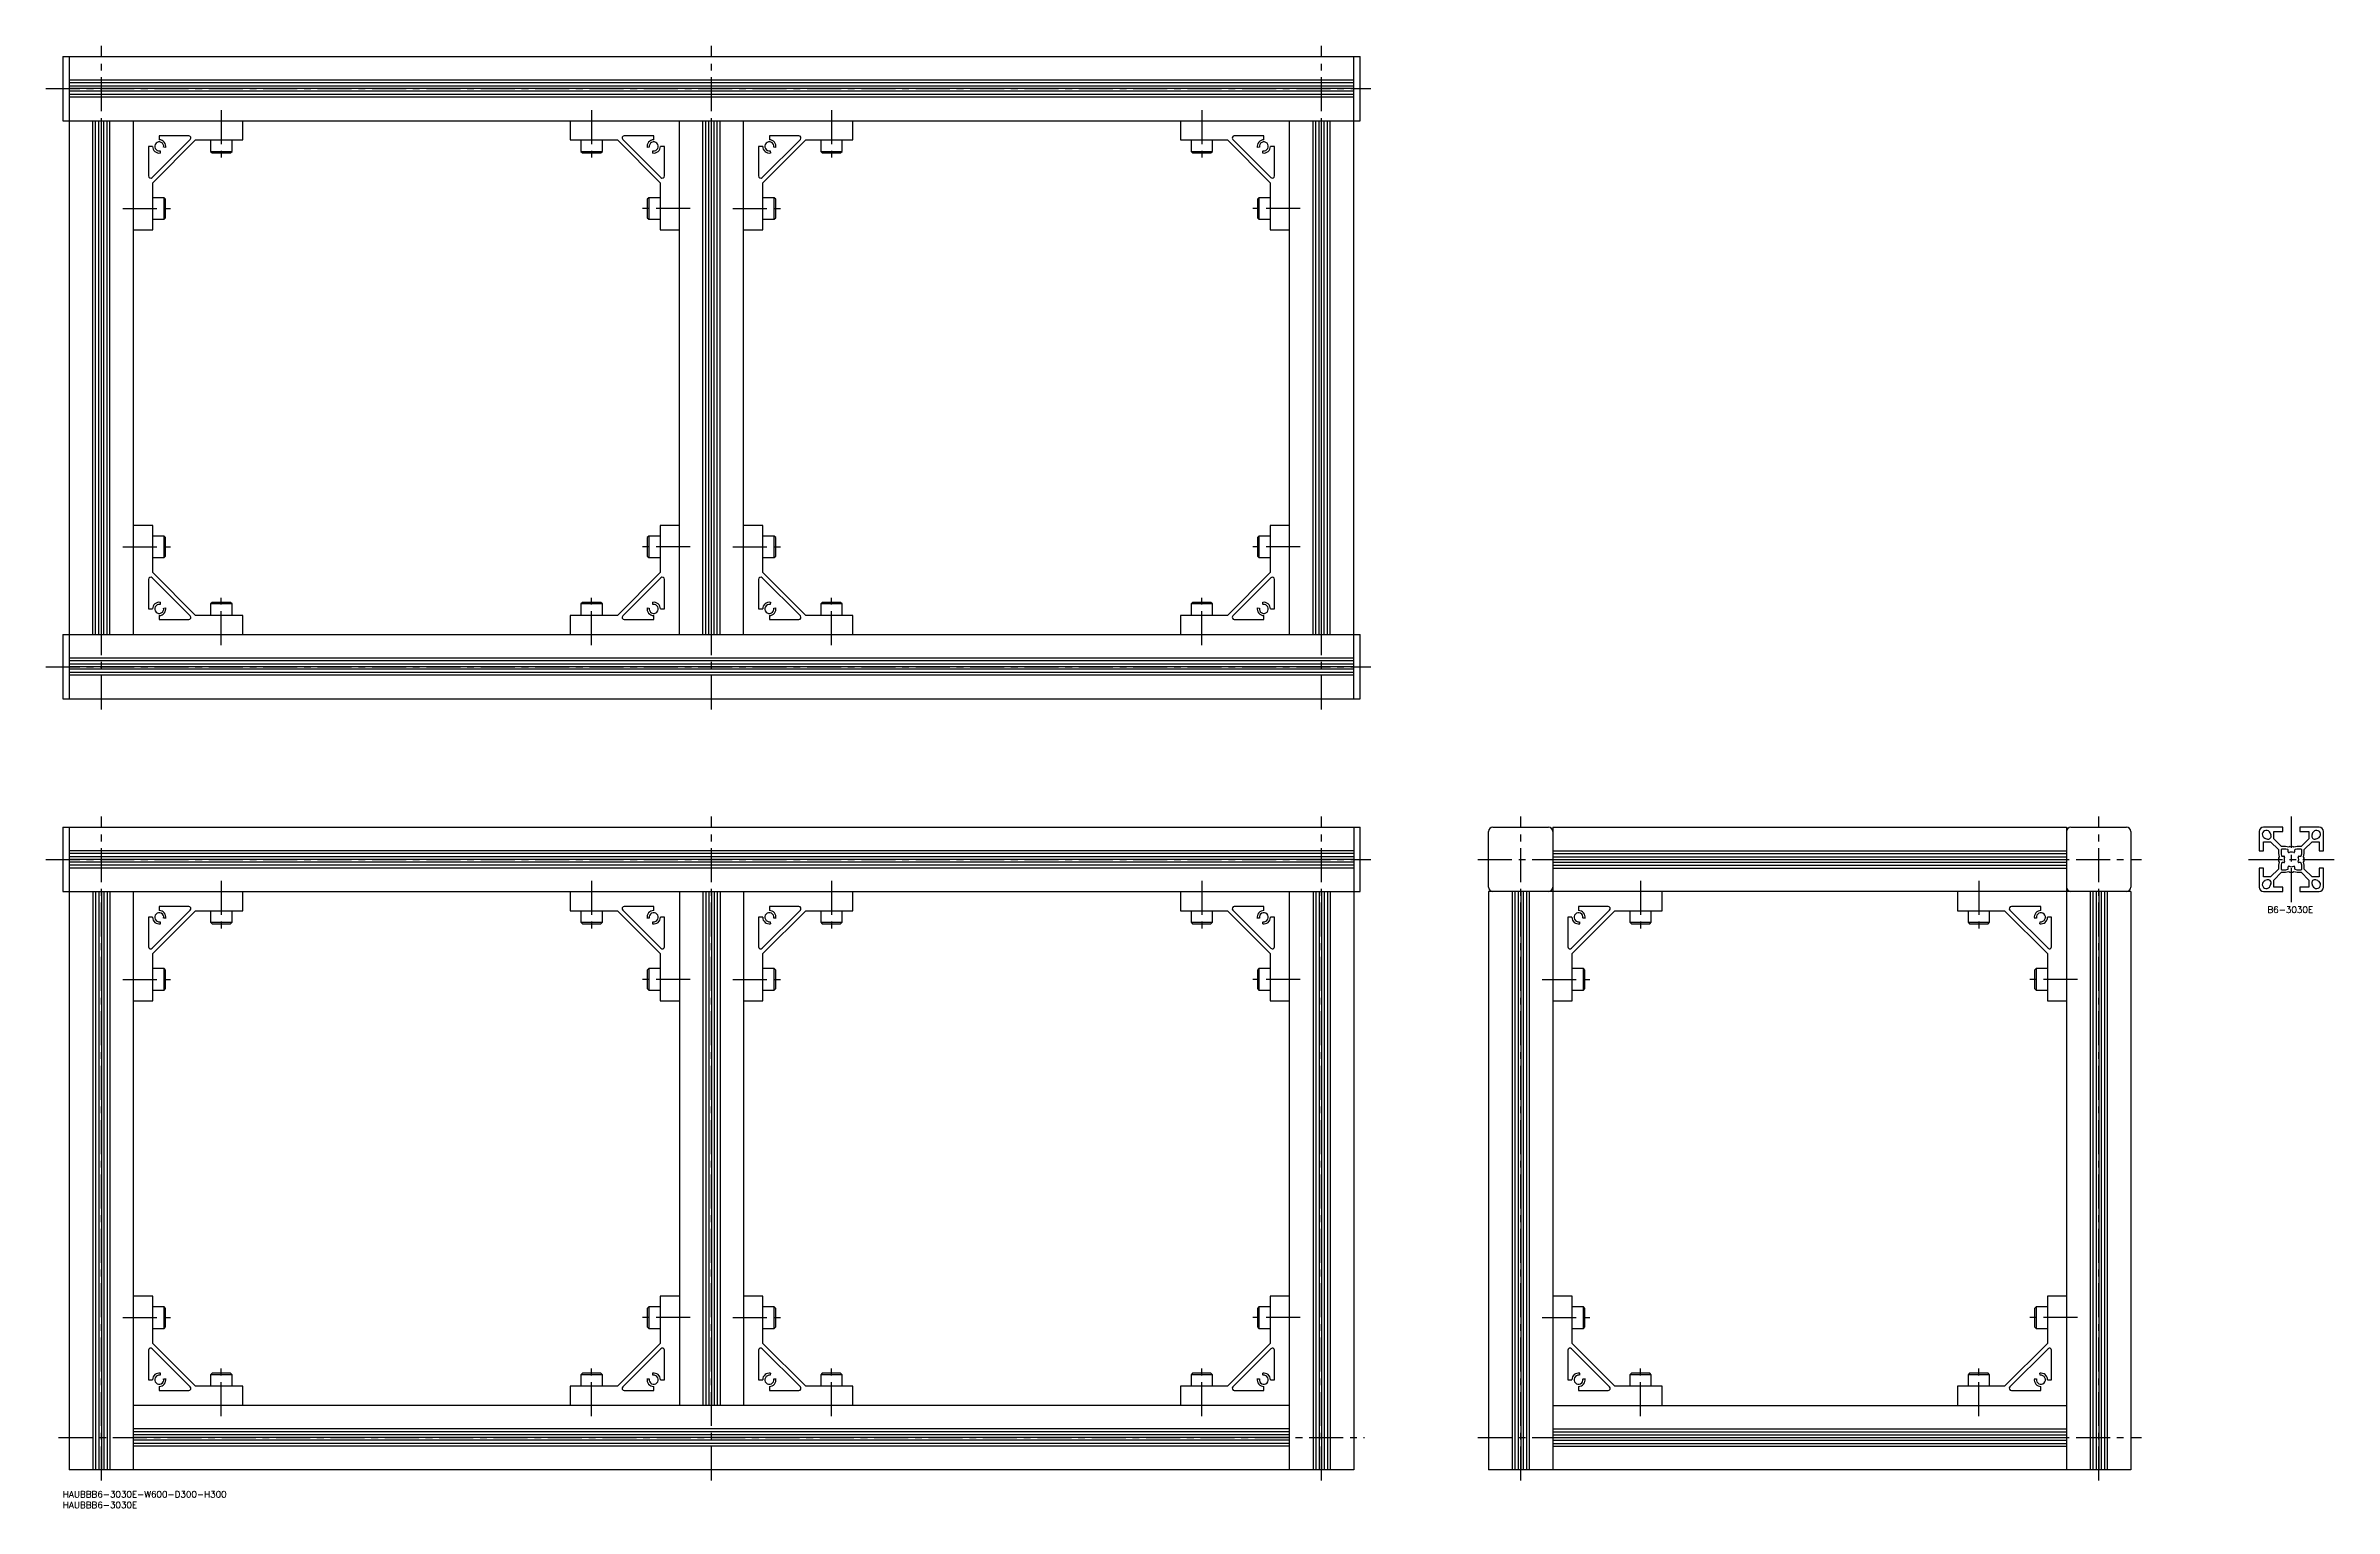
# Model space of a CAD drawing. Extents: x -8 to 1061, y -8 to 675.
import ezdxf

# ---------------------------------------------------------------- set-up
doc = ezdxf.new("R2010")
doc.units = 0
doc.header["$LTSCALE"] = 0.5
doc.linetypes.add('CENTER', pattern=[50.8, 31.75, -6.35, 6.35, -6.35])
for name, color, linetype in [('MSM_CENTER', 1, 'CENTER'), ('MSM_CONTINUOUS', 7, 'CONTINUOUS'), ('MSM_PART_NUMBER', 7, 'CONTINUOUS')]:
    doc.layers.add(name, color=color, linetype=linetype)
doc.styles.get("Standard").update_dxf_attribs({"font": 'txt.shx', "height": 3, "bigfont": 'bigfont.shx'})

# ---------------------------------------------------------------- blocks, each defined once
blk = doc.blocks.new('*U8')
at = {"layer": 'MSM_PART_NUMBER'}
blk.add_text('HAUBBB6-3030E-W600-D300-H300', height=3, dxfattribs=at).set_placement((0, -3))
blk = doc.blocks.new('*U9')
at = {"layer": 'MSM_PART_NUMBER'}
blk.add_text('HAUBBB6-3030E', height=3, dxfattribs=at).set_placement((0, -8))
blk = doc.blocks.new('*U10')
at = {"layer": 'MSM_PART_NUMBER'}
blk.add_text('B6-3030E', height=3, dxfattribs=at).set_placement((1029.8, 270))

msp = doc.modelspace()

# ---------------------------------------------------------------- linework, layer by layer
at = {"layer": 'MSM_CENTER'}
for p, q in [((18, 365), (18, 675)), ((303, 365), (303, 675)), ((588, 365), (588, 675)), ((-8, 655), (611, 655)), ((74, 645), (74, 620)), ((247, 645), (247, 620)), ((359, 645), (359, 620)), ((532, 645), (532, 620)), ((28, 599), (53, 599)), ((293, 599), (268, 599)), ((313, 599), (338, 599)), ((578, 599), (553, 599)), ((28, 441), (53, 441)), ((293, 441), (268, 441)), ((313, 441), (338, 441)), ((578, 441), (553, 441)), ((74, 395), (74, 420)), ((247, 395), (247, 420)), ((359, 395), (359, 420)), ((532, 395), (532, 420)), ((-8, 385), (611, 385)), ((18, 5), (18, 315)), ((303, 5), (303, 315)), ((588, 5), (588, 315)), ((681, 5), (681, 315)), ((951, 5), (951, 315)), ((1041, 275), (1041, 315)), ((-8, 295), (611, 295)), ((661, 295), (971, 295)), ((1021, 295), (1061, 295)), ((74, 285), (74, 260)), ((247, 285), (247, 260)), ((359, 285), (359, 260)), ((532, 285), (532, 260)), ((737, 285), (737, 260)), ((895, 285), (895, 260)), ((28, 239), (53, 239)), ((293, 239), (268, 239)), ((313, 239), (338, 239)), ((578, 239), (553, 239)), ((691, 239), (716, 239)), ((941, 239), (916, 239)), ((28, 81), (53, 81)), ((293, 81), (268, 81)), ((313, 81), (338, 81)), ((578, 81), (553, 81)), ((691, 81), (716, 81)), ((941, 81), (916, 81)), ((74, 35), (74, 60)), ((247, 35), (247, 60)), ((359, 35), (359, 60)), ((532, 35), (532, 60)), ((737, 35), (737, 60)), ((895, 35), (895, 60)), ((-2, 25), (608, 25)), ((661, 25), (971, 25))]:
    msp.add_line(p, q, dxfattribs=at)
at = {"layer": 'MSM_CONTINUOUS'}
for p, q in [((0, 670), (606, 670)), ((0, 670), (0, 640)), ((3, 670), (3, 370)), ((603, 370), (603, 670)), ((606, 640), (606, 670)), ((603, 659), (3, 659)), ((603, 657.7), (3, 657.7)), ((603, 656.2), (3, 656.2)), ((603, 655), (3, 655)), ((603, 653.8), (3, 653.8)), ((603, 652.3), (3, 652.3)), ((603, 651), (3, 651)), ((0, 640), (606, 640)), ((14, 400), (14, 640)), ((15.3, 400), (15.3, 640)), ((16.8, 400), (16.8, 640)), ((18, 400), (18, 640)), ((19.2, 400), (19.2, 640)), ((20.7, 400), (20.7, 640)), ((22, 400), (22, 640)), ((33, 400), (33, 640)), ((41.7, 613.5), (59.5, 631.3)), ((42, 611), (62, 631)), ((45, 633), (45, 631.1)), ((58.8, 633), (45, 633)), ((62, 631), (84, 631)), ((69, 631), (69, 625.7)), ((79, 625.7), (79, 631)), ((84, 631), (84, 640)), ((237, 640), (237, 631)), ((237, 631), (259, 631)), ((242, 631), (242, 625.7)), ((252, 625.7), (252, 631)), ((259, 631), (279, 611)), ((261.5, 631.3), (279.3, 613.5)), ((276, 633), (262.2, 633)), ((276, 631.1), (276, 633)), ((288, 400), (288, 640)), ((299, 400), (299, 640)), ((300.3, 400), (300.3, 640)), ((301.8, 400), (301.8, 640)), ((303, 400), (303, 640)), ((304.2, 400), (304.2, 640)), ((305.7, 400), (305.7, 640)), ((307, 400), (307, 640)), ((318, 400), (318, 640)), ((326.7, 613.5), (344.5, 631.3)), ((327, 611), (347, 631)), ((330, 633), (330, 631.1)), ((343.8, 633), (330, 633)), ((347, 631), (369, 631)), ((354, 631), (354, 625.7)), ((364, 625.7), (364, 631)), ((369, 631), (369, 640)), ((522, 640), (522, 631)), ((522, 631), (544, 631)), ((527, 631), (527, 625.7)), ((537, 625.7), (537, 631)), ((544, 631), (564, 611)), ((546.5, 631.3), (564.3, 613.5)), ((561, 633), (547.2, 633)), ((561, 631.1), (561, 633)), ((573, 400), (573, 640)), ((584, 400), (584, 640)), ((585.3, 400), (585.3, 640)), ((586.8, 400), (586.8, 640)), ((588, 400), (588, 640)), ((589.2, 400), (589.2, 640)), ((590.7, 400), (590.7, 640)), ((592, 400), (592, 640)), ((40, 628), (40, 614.2)), ((41.9, 628), (40, 628)), ((45.4, 625.9), (45.5, 624.9)), ((48.1, 627.5), (47.1, 627.6)), ((69, 625.7), (69.7, 625)), ((69, 625.7), (79, 625.7)), ((69.7, 625), (78.3, 625)), ((78.3, 625), (79, 625.7)), ((242, 625.7), (242.7, 625)), ((242, 625.7), (252, 625.7)), ((242.7, 625), (251.3, 625)), ((251.3, 625), (252, 625.7)), ((273.9, 627.6), (272.9, 627.5)), ((275.5, 624.9), (275.6, 625.9)), ((281, 628), (279.1, 628)), ((281, 614.2), (281, 628)), ((325, 628), (325, 614.2)), ((326.9, 628), (325, 628)), ((330.4, 625.9), (330.5, 624.9)), ((333.1, 627.5), (332.1, 627.6)), ((354, 625.7), (354.7, 625)), ((354, 625.7), (364, 625.7)), ((354.7, 625), (363.3, 625)), ((363.3, 625), (364, 625.7)), ((527, 625.7), (527.7, 625)), ((527, 625.7), (537, 625.7)), ((527.7, 625), (536.3, 625)), ((536.3, 625), (537, 625.7)), ((558.9, 627.6), (557.9, 627.5)), ((560.5, 624.9), (560.6, 625.9)), ((566, 628), (564.1, 628)), ((566, 614.2), (566, 628)), ((42, 589), (42, 611)), ((279, 611), (279, 589)), ((327, 589), (327, 611)), ((564, 611), (564, 589)), ((47.3, 604), (42, 604)), ((48, 603.3), (47.3, 604)), ((47.3, 594), (47.3, 604)), ((48, 594.7), (48, 603.3)), ((273.7, 604), (273, 603.3)), ((273, 603.3), (273, 594.7)), ((279, 604), (273.7, 604)), ((273.7, 604), (273.7, 594)), ((332.3, 604), (327, 604)), ((333, 603.3), (332.3, 604)), ((332.3, 594), (332.3, 604)), ((333, 594.7), (333, 603.3)), ((558.7, 604), (558, 603.3)), ((558, 603.3), (558, 594.7)), ((564, 604), (558.7, 604)), ((558.7, 604), (558.7, 594)), ((33, 589), (42, 589)), ((42, 594), (47.3, 594)), ((47.3, 594), (48, 594.7)), ((273, 594.7), (273.7, 594)), ((273.7, 594), (279, 594)), ((279, 589), (288, 589)), ((318, 589), (327, 589)), ((327, 594), (332.3, 594)), ((332.3, 594), (333, 594.7)), ((558, 594.7), (558.7, 594)), ((558.7, 594), (564, 594)), ((564, 589), (573, 589)), ((42, 451), (33, 451)), ((42, 429), (42, 451)), ((279, 451), (279, 429)), ((288, 451), (279, 451)), ((327, 451), (318, 451)), ((327, 429), (327, 451)), ((564, 451), (564, 429)), ((573, 451), (564, 451)), ((47.3, 446), (42, 446)), ((48, 445.3), (47.3, 446)), ((47.3, 436), (47.3, 446)), ((48, 436.7), (48, 445.3)), ((273.7, 446), (273, 445.3)), ((273, 445.3), (273, 436.7)), ((279, 446), (273.7, 446)), ((273.7, 446), (273.7, 436)), ((332.3, 446), (327, 446)), ((333, 445.3), (332.3, 446)), ((332.3, 436), (332.3, 446)), ((333, 436.7), (333, 445.3)), ((558.7, 446), (558, 445.3)), ((558, 445.3), (558, 436.7)), ((564, 446), (558.7, 446)), ((558.7, 446), (558.7, 436)), ((42, 436), (47.3, 436)), ((62, 409), (42, 429)), ((47.3, 436), (48, 436.7)), ((279, 429), (259, 409)), ((273, 436.7), (273.7, 436)), ((273.7, 436), (279, 436)), ((327, 436), (332.3, 436)), ((347, 409), (327, 429)), ((332.3, 436), (333, 436.7)), ((564, 429), (544, 409)), ((558, 436.7), (558.7, 436)), ((558.7, 436), (564, 436)), ((40, 425.8), (40, 412)), ((59.5, 408.7), (41.7, 426.5)), ((279.3, 426.5), (261.5, 408.7)), ((281, 412), (281, 425.8)), ((325, 425.8), (325, 412)), ((344.5, 408.7), (326.7, 426.5)), ((564.3, 426.5), (546.5, 408.7)), ((566, 412), (566, 425.8)), ((40, 412), (41.9, 412)), ((45, 408.9), (45, 407)), ((45, 407), (58.8, 407)), ((45.5, 415.1), (45.4, 414.1)), ((47.1, 412.4), (48.1, 412.5)), ((84, 409), (62, 409)), ((69.7, 415), (69, 414.3)), ((69, 414.3), (69, 409)), ((79, 414.3), (69, 414.3)), ((78.3, 415), (69.7, 415)), ((79, 414.3), (78.3, 415)), ((79, 409), (79, 414.3)), ((84, 400), (84, 409)), ((237, 409), (237, 400)), ((259, 409), (237, 409)), ((242.7, 415), (242, 414.3)), ((242, 414.3), (242, 409)), ((252, 414.3), (242, 414.3)), ((251.3, 415), (242.7, 415)), ((252, 414.3), (251.3, 415)), ((252, 409), (252, 414.3)), ((262.2, 407), (276, 407)), ((272.9, 412.5), (273.9, 412.4)), ((275.6, 414.1), (275.5, 415.1)), ((276, 407), (276, 408.9)), ((279.1, 412), (281, 412)), ((325, 412), (326.9, 412)), ((330, 408.9), (330, 407)), ((330, 407), (343.8, 407)), ((330.5, 415.1), (330.4, 414.1)), ((332.1, 412.4), (333.1, 412.5)), ((369, 409), (347, 409)), ((354.7, 415), (354, 414.3)), ((354, 414.3), (354, 409)), ((364, 414.3), (354, 414.3)), ((363.3, 415), (354.7, 415)), ((364, 414.3), (363.3, 415)), ((364, 409), (364, 414.3)), ((369, 400), (369, 409)), ((522, 409), (522, 400)), ((544, 409), (522, 409)), ((527.7, 415), (527, 414.3)), ((527, 414.3), (527, 409)), ((537, 414.3), (527, 414.3)), ((536.3, 415), (527.7, 415)), ((537, 414.3), (536.3, 415)), ((537, 409), (537, 414.3)), ((547.2, 407), (561, 407)), ((557.9, 412.5), (558.9, 412.4)), ((560.6, 414.1), (560.5, 415.1)), ((561, 407), (561, 408.9)), ((564.1, 412), (566, 412)), ((0, 400), (606, 400)), ((0, 400), (0, 370)), ((606, 370), (606, 400)), ((603, 389), (3, 389)), ((603, 387.7), (3, 387.7)), ((603, 386.2), (3, 386.2)), ((603, 385), (3, 385)), ((603, 383.8), (3, 383.8)), ((603, 382.3), (3, 382.3)), ((603, 381), (3, 381)), ((0, 370), (606, 370)), ((0, 310), (606, 310)), ((0, 310), (0, 280)), ((3, 310), (3, 10)), ((603, 310), (603, 10)), ((606, 280), (606, 310)), ((666, 282), (666, 308)), ((668, 310), (694, 310)), ((696, 310), (696, 10)), ((696, 310), (936, 310)), ((936, 310), (936, 10)), ((938, 310), (964, 310)), ((966, 308), (966, 282)), ((1026, 308), (1026, 299)), ((1037, 310), (1028, 310)), ((1028, 299), (1028, 303.2)), ((1028, 303.2), (1031.3, 303.2)), ((1028.6, 304.9), (1029.7, 304.5)), ((1031.5, 306.3), (1031.1, 307.4)), ((1031.3, 303.2), (1035, 299.6)), ((1032.8, 304.7), (1032.8, 308)), ((1032.8, 308), (1037, 308)), ((1036.4, 301), (1032.8, 304.7)), ((1035, 299.6), (1035, 297.7)), ((1036.2, 299.5), (1036.2, 297.6)), ((1038.3, 301), (1036.4, 301)), ((1038.4, 299.8), (1036.5, 299.8)), ((1037, 308), (1037, 310)), ((1039.8, 300.7), (1038.3, 301)), ((1039.3, 299.6), (1038.4, 299.8)), ((1039.5, 298.5), (1039.5, 299.3)), ((1040.2, 301), (1039.8, 300.7)), ((1041, 300.7), (1040.5, 301)), ((1041.5, 301), (1041, 300.7)), ((1042.2, 300.7), (1041.8, 301)), ((1043.7, 301), (1042.2, 300.7)), ((1042.5, 299.3), (1042.5, 298.5)), ((1043.6, 299.8), (1042.7, 299.6)), ((1045.5, 299.8), (1043.6, 299.8)), ((1045.6, 301), (1043.7, 301)), ((1054, 310), (1045, 310)), ((1045, 310), (1045, 308)), ((1045, 308), (1049.2, 308)), ((1049.2, 304.7), (1045.6, 301)), ((1045.8, 297.6), (1045.8, 299.5)), ((1047, 299.6), (1050.7, 303.2)), ((1047, 297.7), (1047, 299.6)), ((1049.2, 308), (1049.2, 304.7)), ((1050.9, 307.4), (1050.5, 306.3)), ((1050.7, 303.2), (1054, 303.2)), ((1052.3, 304.5), (1053.4, 304.9)), ((1054, 303.2), (1054, 299)), ((1056, 299), (1056, 308)), ((603, 299), (3, 299)), ((603, 297.7), (3, 297.7)), ((603, 296.2), (3, 296.2)), ((603, 295), (3, 295)), ((603, 293.8), (3, 293.8)), ((603, 292.3), (3, 292.3)), ((603, 291), (3, 291)), ((696, 299), (936, 299)), ((696, 297.7), (936, 297.7)), ((696, 296.2), (936, 296.2)), ((696, 295), (936, 295)), ((696, 293.8), (936, 293.8)), ((696, 292.3), (936, 292.3)), ((696, 291), (936, 291)), ((1026, 299), (1028, 299)), ((1026, 291), (1026, 282)), ((1028, 291), (1026, 291)), ((1028, 286.8), (1028, 291)), ((1035, 290.4), (1031.3, 286.8)), ((1032.8, 285.3), (1036.4, 289)), ((1035, 297.7), (1035.3, 296.2)), ((1035.3, 296.2), (1035, 295.8)), ((1035, 295.4), (1035.3, 295)), ((1035.3, 295), (1035, 294.6)), ((1035, 294.2), (1035.3, 293.8)), ((1035.3, 293.8), (1035, 292.3)), ((1035, 292.3), (1035, 290.4)), ((1036.2, 297.6), (1036.4, 296.7)), ((1036.4, 293.3), (1036.2, 292.4)), ((1036.2, 292.4), (1036.2, 290.5)), ((1036.4, 289), (1038.3, 289)), ((1036.5, 290.2), (1038.4, 290.2)), ((1036.7, 296.5), (1037.5, 296.5)), ((1037.5, 293.5), (1036.7, 293.5)), ((1038.3, 289), (1039.8, 289.3)), ((1038.4, 290.2), (1039.3, 290.4)), ((1039.5, 290.7), (1039.5, 291.5)), ((1039.8, 289.3), (1040.2, 289)), ((1040.5, 289), (1041, 289.3)), ((1041, 289.3), (1041.5, 289)), ((1041.8, 289), (1042.2, 289.3)), ((1042.2, 289.3), (1043.7, 289)), ((1042.5, 291.5), (1042.5, 290.7)), ((1042.7, 290.4), (1043.6, 290.2)), ((1043.6, 290.2), (1045.5, 290.2)), ((1043.7, 289), (1045.6, 289)), ((1044.5, 296.5), (1045.3, 296.5)), ((1045.3, 293.5), (1044.5, 293.5)), ((1045.6, 296.7), (1045.8, 297.6)), ((1045.8, 292.4), (1045.6, 293.3)), ((1045.6, 289), (1049.2, 285.3)), ((1045.8, 290.5), (1045.8, 292.4)), ((1046.7, 296.2), (1047, 297.7)), ((1047, 295.8), (1046.7, 296.2)), ((1046.7, 295), (1047, 295.4)), ((1047, 294.6), (1046.7, 295)), ((1046.7, 293.8), (1047, 294.2)), ((1047, 292.3), (1046.7, 293.8)), ((1047, 290.4), (1047, 292.3)), ((1050.7, 286.8), (1047, 290.4)), ((1054, 299), (1056, 299)), ((1054, 291), (1054, 286.8)), ((1056, 291), (1054, 291)), ((1056, 282), (1056, 291)), ((0, 280), (606, 280)), ((14, 280), (14, 10)), ((15.3, 280), (15.3, 10)), ((16.8, 280), (16.8, 10)), ((18, 280), (18, 10)), ((19.2, 280), (19.2, 10)), ((20.7, 280), (20.7, 10)), ((22, 280), (22, 10)), ((33, 10), (33, 280)), ((84, 271), (84, 280)), ((237, 280), (237, 271)), ((288, 280), (288, 40)), ((299, 280), (299, 40)), ((300.3, 280), (300.3, 40)), ((301.8, 280), (301.8, 40)), ((303, 280), (303, 40)), ((304.2, 280), (304.2, 40)), ((305.7, 280), (305.7, 40)), ((307, 280), (307, 40)), ((318, 280), (318, 40)), ((369, 271), (369, 280)), ((522, 280), (522, 271)), ((573, 10), (573, 280)), ((584, 280), (584, 10)), ((585.3, 280), (585.3, 10)), ((586.8, 280), (586.8, 10)), ((588, 280), (588, 10)), ((589.2, 280), (589.2, 10)), ((590.7, 280), (590.7, 10)), ((592, 280), (592, 10)), ((966, 280), (666, 280)), ((666, 280), (666, 10)), ((677, 280), (677, 10)), ((678.3, 280), (678.3, 10)), ((679.8, 280), (679.8, 10)), ((681, 280), (681, 10)), ((682.2, 280), (682.2, 10)), ((683.7, 280), (683.7, 10)), ((685, 280), (685, 10)), ((747, 271), (747, 280)), ((885, 280), (885, 271)), ((947, 280), (947, 10)), ((948.3, 280), (948.3, 10)), ((949.8, 280), (949.8, 10)), ((951, 280), (951, 10)), ((952.2, 280), (952.2, 10)), ((953.7, 280), (953.7, 10)), ((955, 280), (955, 10)), ((966, 280), (966, 10)), ((1031.3, 286.8), (1028, 286.8)), ((1028, 280), (1037, 280)), ((1029.7, 285.5), (1028.6, 285.1)), ((1031.1, 282.6), (1031.5, 283.7)), ((1032.8, 282), (1032.8, 285.3)), ((1037, 282), (1032.8, 282)), ((1037, 280), (1037, 282)), ((1049.2, 282), (1045, 282)), ((1045, 282), (1045, 280)), ((1045, 280), (1054, 280)), ((1049.2, 285.3), (1049.2, 282)), ((1050.5, 283.7), (1050.9, 282.6)), ((1054, 286.8), (1050.7, 286.8)), ((1053.4, 285.1), (1052.3, 285.5)), ((40, 268), (40, 254.2)), ((41.9, 268), (40, 268)), ((41.7, 253.5), (59.5, 271.3)), ((42, 251), (62, 271)), ((45, 273), (45, 271.1)), ((58.8, 273), (45, 273)), ((48.1, 267.5), (47.1, 267.6)), ((62, 271), (84, 271)), ((69, 271), (69, 265.7)), ((79, 265.7), (79, 271)), ((237, 271), (259, 271)), ((242, 271), (242, 265.7)), ((252, 265.7), (252, 271)), ((259, 271), (279, 251)), ((261.5, 271.3), (279.3, 253.5)), ((276, 273), (262.2, 273)), ((273.9, 267.6), (272.9, 267.5)), ((276, 271.1), (276, 273)), ((281, 268), (279.1, 268)), ((281, 254.2), (281, 268)), ((325, 268), (325, 254.2)), ((326.9, 268), (325, 268)), ((326.7, 253.5), (344.5, 271.3)), ((327, 251), (347, 271)), ((330, 273), (330, 271.1)), ((343.8, 273), (330, 273)), ((333.1, 267.5), (332.1, 267.6)), ((347, 271), (369, 271)), ((354, 271), (354, 265.7)), ((364, 265.7), (364, 271)), ((522, 271), (544, 271)), ((527, 271), (527, 265.7)), ((537, 265.7), (537, 271)), ((544, 271), (564, 251)), ((546.5, 271.3), (564.3, 253.5)), ((561, 273), (547.2, 273)), ((558.9, 267.6), (557.9, 267.5)), ((561, 271.1), (561, 273)), ((566, 268), (564.1, 268)), ((566, 254.2), (566, 268)), ((703, 268), (703, 254.2)), ((704.9, 268), (703, 268)), ((704.7, 253.5), (722.5, 271.3)), ((705, 251), (725, 271)), ((708, 273), (708, 271.1)), ((721.8, 273), (708, 273)), ((711.1, 267.5), (710.1, 267.6)), ((725, 271), (747, 271)), ((732, 271), (732, 265.7)), ((742, 265.7), (742, 271)), ((885, 271), (907, 271)), ((890, 271), (890, 265.7)), ((900, 265.7), (900, 271)), ((907, 271), (927, 251)), ((909.5, 271.3), (927.3, 253.5)), ((924, 273), (910.2, 273)), ((921.9, 267.6), (920.9, 267.5)), ((924, 271.1), (924, 273)), ((929, 268), (927.1, 268)), ((929, 254.2), (929, 268)), ((45.4, 265.9), (45.5, 264.9)), ((69, 265.7), (69.7, 265)), ((69, 265.7), (79, 265.7)), ((69.7, 265), (78.3, 265)), ((78.3, 265), (79, 265.7)), ((242, 265.7), (242.7, 265)), ((242, 265.7), (252, 265.7)), ((242.7, 265), (251.3, 265)), ((251.3, 265), (252, 265.7)), ((275.5, 264.9), (275.6, 265.9)), ((330.4, 265.9), (330.5, 264.9)), ((354, 265.7), (354.7, 265)), ((354, 265.7), (364, 265.7)), ((354.7, 265), (363.3, 265)), ((363.3, 265), (364, 265.7)), ((527, 265.7), (527.7, 265)), ((527, 265.7), (537, 265.7)), ((527.7, 265), (536.3, 265)), ((536.3, 265), (537, 265.7)), ((560.5, 264.9), (560.6, 265.9)), ((708.4, 265.9), (708.5, 264.9)), ((732, 265.7), (732.7, 265)), ((732, 265.7), (742, 265.7)), ((732.7, 265), (741.3, 265)), ((741.3, 265), (742, 265.7)), ((890, 265.7), (890.7, 265)), ((890, 265.7), (900, 265.7)), ((890.7, 265), (899.3, 265)), ((899.3, 265), (900, 265.7)), ((923.5, 264.9), (923.6, 265.9)), ((42, 229), (42, 251)), ((279, 251), (279, 229)), ((327, 229), (327, 251)), ((564, 251), (564, 229)), ((705, 229), (705, 251)), ((927, 251), (927, 229)), ((47.3, 244), (42, 244)), ((48, 243.3), (47.3, 244)), ((47.3, 234), (47.3, 244)), ((48, 234.7), (48, 243.3)), ((273.7, 244), (273, 243.3)), ((273, 243.3), (273, 234.7)), ((279, 244), (273.7, 244)), ((273.7, 244), (273.7, 234)), ((332.3, 244), (327, 244)), ((333, 243.3), (332.3, 244)), ((332.3, 234), (332.3, 244)), ((333, 234.7), (333, 243.3)), ((558.7, 244), (558, 243.3)), ((558, 243.3), (558, 234.7)), ((564, 244), (558.7, 244)), ((558.7, 244), (558.7, 234)), ((710.3, 244), (705, 244)), ((711, 243.3), (710.3, 244)), ((710.3, 234), (710.3, 244)), ((711, 234.7), (711, 243.3)), ((921.7, 244), (921, 243.3)), ((921, 243.3), (921, 234.7)), ((927, 244), (921.7, 244)), ((921.7, 244), (921.7, 234)), ((33, 229), (42, 229)), ((42, 234), (47.3, 234)), ((47.3, 234), (48, 234.7)), ((273, 234.7), (273.7, 234)), ((273.7, 234), (279, 234)), ((279, 229), (288, 229)), ((318, 229), (327, 229)), ((327, 234), (332.3, 234)), ((332.3, 234), (333, 234.7)), ((558, 234.7), (558.7, 234)), ((558.7, 234), (564, 234)), ((564, 229), (573, 229)), ((696, 229), (705, 229)), ((705, 234), (710.3, 234)), ((710.3, 234), (711, 234.7)), ((921, 234.7), (921.7, 234)), ((921.7, 234), (927, 234)), ((927, 229), (936, 229)), ((42, 91), (33, 91)), ((42, 69), (42, 91)), ((47.3, 86), (42, 86)), ((48, 85.3), (47.3, 86)), ((47.3, 76), (47.3, 86)), ((273.7, 86), (273, 85.3)), ((279, 86), (273.7, 86)), ((273.7, 86), (273.7, 76)), ((279, 91), (279, 69)), ((288, 91), (279, 91)), ((327, 91), (318, 91)), ((327, 69), (327, 91)), ((332.3, 86), (327, 86)), ((333, 85.3), (332.3, 86)), ((332.3, 76), (332.3, 86)), ((558.7, 86), (558, 85.3)), ((564, 86), (558.7, 86)), ((558.7, 86), (558.7, 76)), ((564, 91), (564, 69)), ((573, 91), (564, 91)), ((705, 91), (696, 91)), ((705, 69), (705, 91)), ((710.3, 86), (705, 86)), ((711, 85.3), (710.3, 86)), ((710.3, 76), (710.3, 86)), ((921.7, 86), (921, 85.3)), ((927, 86), (921.7, 86)), ((921.7, 86), (921.7, 76)), ((927, 91), (927, 69)), ((936, 91), (927, 91)), ((42, 76), (47.3, 76)), ((47.3, 76), (48, 76.7)), ((48, 76.7), (48, 85.3)), ((273, 85.3), (273, 76.7)), ((273, 76.7), (273.7, 76)), ((273.7, 76), (279, 76)), ((327, 76), (332.3, 76)), ((332.3, 76), (333, 76.7)), ((333, 76.7), (333, 85.3)), ((558, 85.3), (558, 76.7)), ((558, 76.7), (558.7, 76)), ((558.7, 76), (564, 76)), ((705, 76), (710.3, 76)), ((710.3, 76), (711, 76.7)), ((711, 76.7), (711, 85.3)), ((921, 85.3), (921, 76.7)), ((921, 76.7), (921.7, 76)), ((921.7, 76), (927, 76)), ((40, 65.8), (40, 52)), ((59.5, 48.7), (41.7, 66.5)), ((62, 49), (42, 69)), ((279, 69), (259, 49)), ((279.3, 66.5), (261.5, 48.7)), ((281, 52), (281, 65.8)), ((325, 65.8), (325, 52)), ((344.5, 48.7), (326.7, 66.5)), ((347, 49), (327, 69)), ((564, 69), (544, 49)), ((564.3, 66.5), (546.5, 48.7)), ((566, 52), (566, 65.8)), ((703, 65.8), (703, 52)), ((722.5, 48.7), (704.7, 66.5)), ((725, 49), (705, 69)), ((927, 69), (907, 49)), ((927.3, 66.5), (909.5, 48.7)), ((929, 52), (929, 65.8)), ((45.5, 55.1), (45.4, 54.1)), ((69.7, 55), (69, 54.3)), ((69, 54.3), (69, 49)), ((79, 54.3), (69, 54.3)), ((78.3, 55), (69.7, 55)), ((79, 54.3), (78.3, 55)), ((79, 49), (79, 54.3)), ((242.7, 55), (242, 54.3)), ((242, 54.3), (242, 49)), ((252, 54.3), (242, 54.3)), ((251.3, 55), (242.7, 55)), ((252, 54.3), (251.3, 55)), ((252, 49), (252, 54.3)), ((275.6, 54.1), (275.5, 55.1)), ((330.5, 55.1), (330.4, 54.1)), ((354.7, 55), (354, 54.3)), ((354, 54.3), (354, 49)), ((364, 54.3), (354, 54.3)), ((363.3, 55), (354.7, 55)), ((364, 54.3), (363.3, 55)), ((364, 49), (364, 54.3)), ((527.7, 55), (527, 54.3)), ((527, 54.3), (527, 49)), ((537, 54.3), (527, 54.3)), ((536.3, 55), (527.7, 55)), ((537, 54.3), (536.3, 55)), ((537, 49), (537, 54.3)), ((560.6, 54.1), (560.5, 55.1)), ((708.5, 55.1), (708.4, 54.1)), ((732.7, 55), (732, 54.3)), ((732, 54.3), (732, 49)), ((742, 54.3), (732, 54.3)), ((741.3, 55), (732.7, 55)), ((742, 54.3), (741.3, 55)), ((742, 49), (742, 54.3)), ((890.7, 55), (890, 54.3)), ((890, 54.3), (890, 49)), ((900, 54.3), (890, 54.3)), ((899.3, 55), (890.7, 55)), ((900, 54.3), (899.3, 55)), ((900, 49), (900, 54.3)), ((923.6, 54.1), (923.5, 55.1)), ((40, 52), (41.9, 52)), ((45, 48.9), (45, 47)), ((45, 47), (58.8, 47)), ((47.1, 52.4), (48.1, 52.5)), ((84, 49), (62, 49)), ((84, 40), (84, 49)), ((237, 49), (237, 40)), ((259, 49), (237, 49)), ((262.2, 47), (276, 47)), ((272.9, 52.5), (273.9, 52.4)), ((276, 47), (276, 48.9)), ((279.1, 52), (281, 52)), ((325, 52), (326.9, 52)), ((330, 48.9), (330, 47)), ((330, 47), (343.8, 47)), ((332.1, 52.4), (333.1, 52.5)), ((369, 49), (347, 49)), ((369, 40), (369, 49)), ((522, 49), (522, 40)), ((544, 49), (522, 49)), ((547.2, 47), (561, 47)), ((557.9, 52.5), (558.9, 52.4)), ((561, 47), (561, 48.9)), ((564.1, 52), (566, 52)), ((703, 52), (704.9, 52)), ((708, 48.9), (708, 47)), ((708, 47), (721.8, 47)), ((710.1, 52.4), (711.1, 52.5)), ((747, 49), (725, 49)), ((747, 40), (747, 49)), ((885, 49), (885, 40)), ((907, 49), (885, 49)), ((910.2, 47), (924, 47)), ((920.9, 52.5), (921.9, 52.4)), ((924, 47), (924, 48.9)), ((927.1, 52), (929, 52)), ((573, 40), (33, 40)), ((696, 40), (936, 40)), ((573, 29), (33, 29)), ((573, 27.7), (33, 27.7)), ((573, 26.2), (33, 26.2)), ((573, 25), (33, 25)), ((573, 23.8), (33, 23.8)), ((573, 22.3), (33, 22.3)), ((696, 29), (936, 29)), ((696, 27.7), (936, 27.7)), ((696, 26.2), (936, 26.2)), ((696, 25), (936, 25)), ((696, 23.8), (936, 23.8)), ((696, 22.3), (936, 22.3)), ((573, 21), (33, 21)), ((696, 21), (936, 21)), ((603, 10), (3, 10)), ((966, 10), (666, 10))]:
    msp.add_line(p, q, dxfattribs=at)
for centre, radius, start, end in [((45, 628), 3.1, 350, 90), ((58.8, 632), 1, 315, 90), ((262.2, 632), 1, 90, 225), ((276, 628), 3.1, 90, 190), ((330, 628), 3.1, 350, 90), ((343.8, 632), 1, 315, 90), ((547.2, 632), 1, 90, 225), ((561, 628), 3.1, 90, 190), ((45, 628), 3.1, 180, 280), ((45, 628), 2.1, 350, 280), ((276, 628), 2.1, 260, 190), ((276, 628), 3.1, 260, 0), ((330, 628), 3.1, 180, 280), ((330, 628), 2.1, 350, 280), ((561, 628), 2.1, 260, 190), ((561, 628), 3.1, 260, 0), ((41, 614.2), 1, 180, 315), ((280, 614.2), 1, 225, 0), ((326, 614.2), 1, 180, 315), ((565, 614.2), 1, 225, 0), ((41, 425.8), 1, 45, 180), ((280, 425.8), 1, 0, 135), ((326, 425.8), 1, 45, 180), ((565, 425.8), 1, 0, 135), ((45, 412), 3.1, 80, 180), ((45, 412), 2.1, 80, 10), ((45, 412), 3.1, 270, 10), ((58.8, 408), 1, 270, 45), ((262.2, 408), 1, 135, 270), ((276, 412), 3.1, 170, 270), ((276, 412), 2.1, 170, 100), ((276, 412), 3.1, 0, 100), ((330, 412), 3.1, 80, 180), ((330, 412), 2.1, 80, 10), ((330, 412), 3.1, 270, 10), ((343.8, 408), 1, 270, 45), ((547.2, 408), 1, 135, 270), ((561, 412), 3.1, 170, 270), ((561, 412), 2.1, 170, 100), ((561, 412), 3.1, 0, 100), ((668, 308), 2, 90, 180), ((694, 308), 2, 0, 90), ((938, 308), 2, 90, 180), ((964, 308), 2, 0, 90), ((1028, 308), 2, 90, 180), ((1029.3, 306.7), 1.9, 20.3757, 249.6243), ((1030.1, 305.9), 1.4, 249.6243, 20.3757), ((1036.5, 299.5), 0.3, 90, 180), ((1038.4, 299.5), 0.3, 79, 90), ((1039.2, 299.3), 0.3, 0, 79), ((1040.4, 300.7), 0.3, 60, 120), ((1041.6, 300.7), 0.3, 60, 120), ((1042.8, 299.3), 0.3, 101, 180), ((1043.6, 299.5), 0.3, 90, 101), ((1045.5, 299.5), 0.3, 0, 90), ((1051.9, 305.9), 1.4, 159.6243, 290.3757), ((1052.7, 306.7), 1.9, 290.3757, 159.6243), ((1054, 308), 2, 0, 90), ((1035.3, 295.6), 0.3, 150, 210), ((1035.3, 294.4), 0.3, 150, 210), ((1036.5, 297.6), 0.3, 180, 191), ((1036.5, 292.4), 0.3, 169, 180), ((1036.5, 290.5), 0.3, 180, 270), ((1036.7, 296.8), 0.3, 191, 270), ((1036.7, 293.2), 0.3, 90, 169), ((1037.5, 296.2), 0.3, 341.0754, 90), ((1037.5, 293.8), 0.3, 270, 18.9246), ((1041, 295), 3.4, 161.0754, 198.9246), ((1038.4, 290.5), 0.3, 270, 281), ((1039.2, 290.7), 0.3, 281, 0), ((1039.8, 298.5), 0.3, 180, 288.9246), ((1039.8, 291.5), 0.3, 71.0754, 180), ((1041, 295), 3.4, 71.0754, 108.9246), ((1041, 295), 3.4, 251.0754, 288.9246), ((1040.4, 289.3), 0.3, 240, 300), ((1041.6, 289.3), 0.3, 240, 300), ((1042.2, 298.5), 0.3, 251.0754, 0), ((1042.2, 291.5), 0.3, 0, 108.9246), ((1042.8, 290.7), 0.3, 180, 259), ((1043.6, 290.5), 0.3, 259, 270), ((1044.5, 296.2), 0.3, 90, 198.9246), ((1041, 295), 3.4, 341.0754, 18.9246), ((1044.5, 293.8), 0.3, 161.0754, 270), ((1045.3, 296.8), 0.3, 270, 349), ((1045.3, 293.2), 0.3, 11, 90), ((1045.5, 290.5), 0.3, 270, 0), ((1045.5, 297.6), 0.3, 349, 0), ((1045.5, 292.4), 0.3, 0, 11), ((1046.7, 295.6), 0.3, 330, 30), ((1046.7, 294.4), 0.3, 330, 30), ((668, 282), 2, 180, 270), ((694, 282), 2, 270, 0), ((938, 282), 2, 180, 270), ((964, 282), 2, 270, 0), ((1028, 282), 2, 180, 270), ((1029.3, 283.3), 1.9, 110.3757, 339.6243), ((1030.1, 284.1), 1.4, 339.6243, 110.3757), ((1051.9, 284.1), 1.4, 69.6243, 200.3757), ((1052.7, 283.3), 1.9, 200.3757, 69.6243), ((1054, 282), 2, 270, 0), ((45, 268), 3.1, 180, 280), ((45, 268), 2.1, 350, 280), ((45, 268), 3.1, 350, 90), ((58.8, 272), 1, 315, 90), ((262.2, 272), 1, 90, 225), ((276, 268), 3.1, 90, 190), ((276, 268), 2.1, 260, 190), ((276, 268), 3.1, 260, 0), ((330, 268), 3.1, 180, 280), ((330, 268), 2.1, 350, 280), ((330, 268), 3.1, 350, 90), ((343.8, 272), 1, 315, 90), ((547.2, 272), 1, 90, 225), ((561, 268), 3.1, 90, 190), ((561, 268), 2.1, 260, 190), ((561, 268), 3.1, 260, 0), ((708, 268), 3.1, 180, 280), ((708, 268), 2.1, 350, 280), ((708, 268), 3.1, 350, 90), ((721.8, 272), 1, 315, 90), ((910.2, 272), 1, 90, 225), ((924, 268), 3.1, 90, 190), ((924, 268), 2.1, 260, 190), ((924, 268), 3.1, 260, 0), ((41, 254.2), 1, 180, 315), ((280, 254.2), 1, 225, 0), ((326, 254.2), 1, 180, 315), ((565, 254.2), 1, 225, 0), ((704, 254.2), 1, 180, 315), ((928, 254.2), 1, 225, 0), ((41, 65.8), 1, 45, 180), ((280, 65.8), 1, 0, 135), ((326, 65.8), 1, 45, 180), ((565, 65.8), 1, 0, 135), ((704, 65.8), 1, 45, 180), ((928, 65.8), 1, 0, 135), ((45, 52), 3.1, 80, 180), ((45, 52), 2.1, 80, 10), ((276, 52), 2.1, 170, 100), ((276, 52), 3.1, 0, 100), ((330, 52), 3.1, 80, 180), ((330, 52), 2.1, 80, 10), ((561, 52), 2.1, 170, 100), ((561, 52), 3.1, 0, 100), ((708, 52), 3.1, 80, 180), ((708, 52), 2.1, 80, 10), ((924, 52), 2.1, 170, 100), ((924, 52), 3.1, 0, 100), ((45, 52), 3.1, 270, 10), ((58.8, 48), 1, 270, 45), ((262.2, 48), 1, 135, 270), ((276, 52), 3.1, 170, 270), ((330, 52), 3.1, 270, 10), ((343.8, 48), 1, 270, 45), ((547.2, 48), 1, 135, 270), ((561, 52), 3.1, 170, 270), ((708, 52), 3.1, 270, 10), ((721.8, 48), 1, 270, 45), ((910.2, 48), 1, 135, 270), ((924, 52), 3.1, 170, 270)]:
    msp.add_arc(centre, radius, start, end, dxfattribs=at)

# ---------------------------------------------------------------- block references
for name in ['*U10', '*U8', '*U9']:
    msp.add_blockref(name, (0, 0), dxfattribs=at)

doc.saveas('drawing.dxf')
